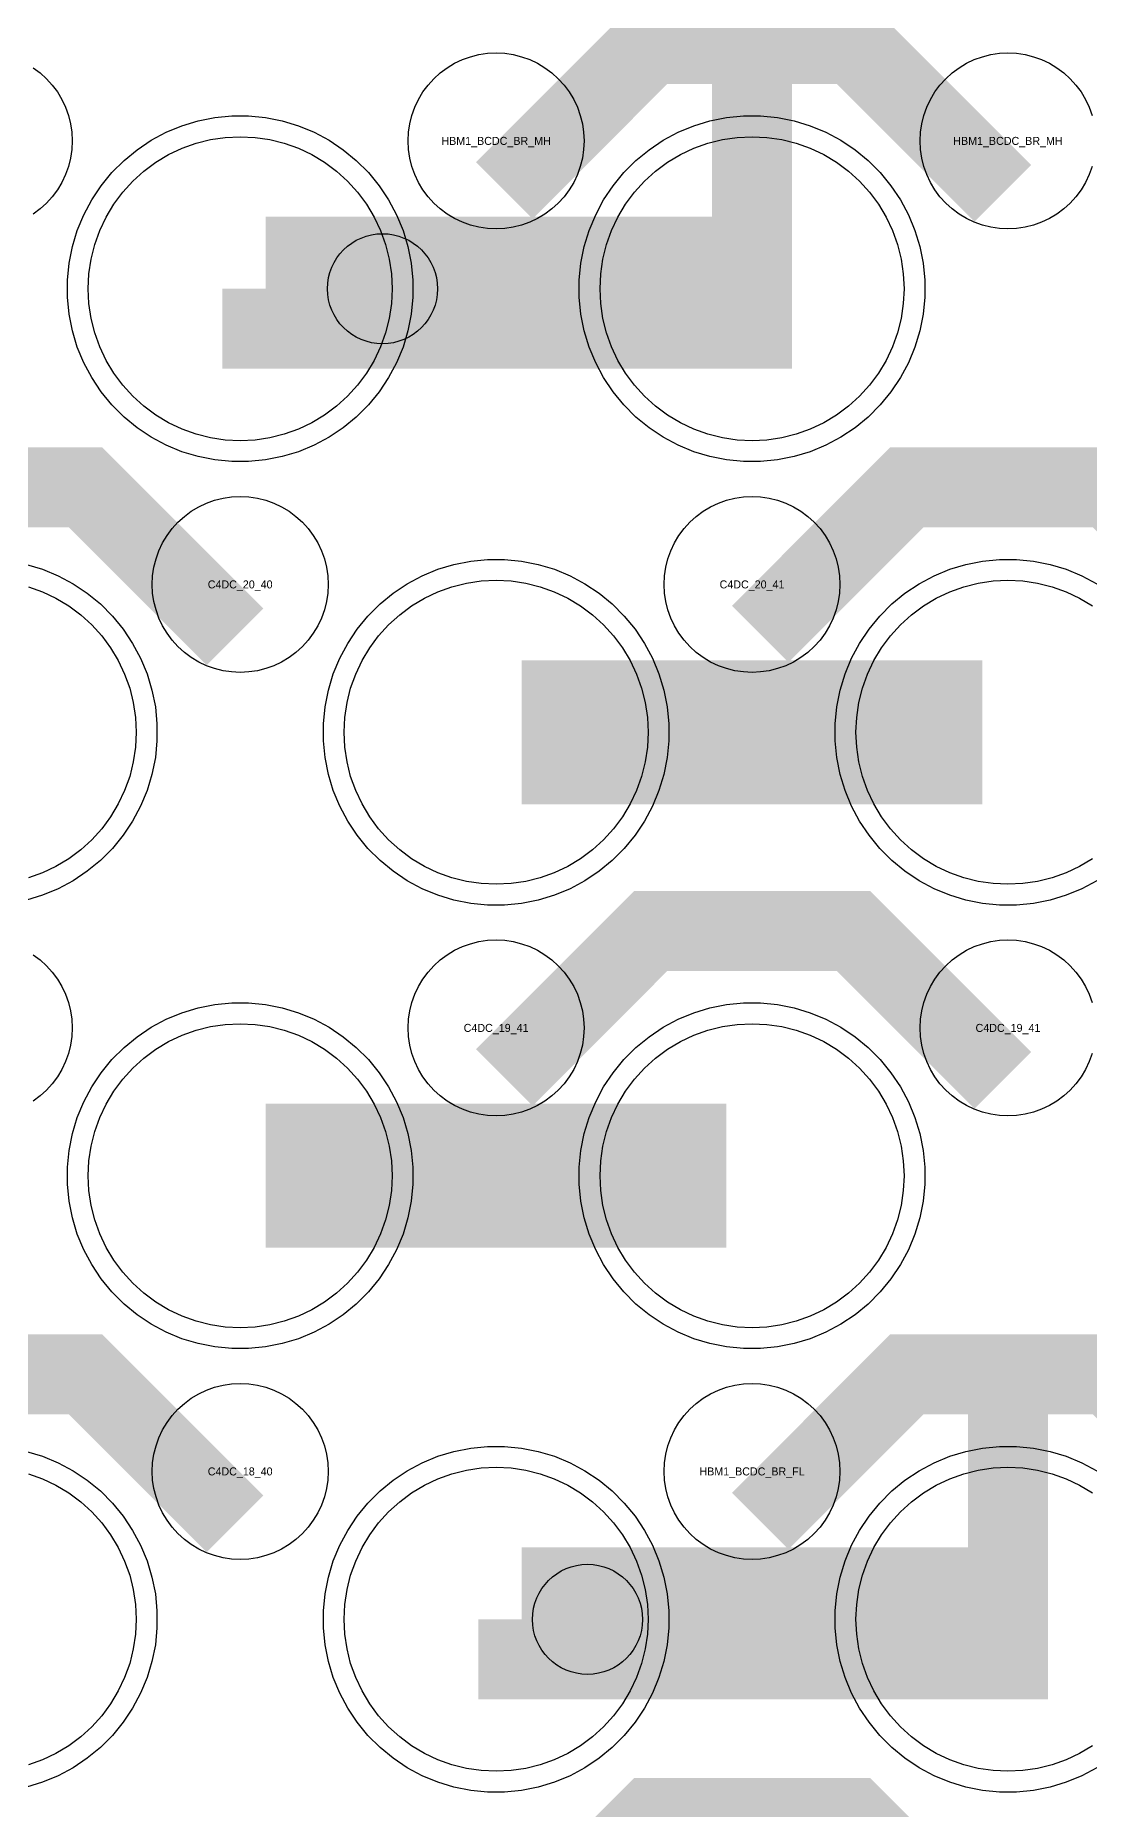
# Model space of a CAD drawing. Extents: x -11880 to 11880, y -14992 to 14992.
# Drawn here: x 976 to 1306, y -12405 to -11851 of the extents above; entities that cross this region are included whole.
import ezdxf
from ezdxf.enums import TextEntityAlignment as Align

# ---------------------------------------------------------------- set-up
doc = ezdxf.new("R2010")
doc.units = 0
doc.header["$MEASUREMENT"] = 0
for name, color, linetype in [('GDS_775_DT_237', 138, 'CONTINUOUS'), ('RDL1_FS', 34, 'CONTINUOUS'), ('RDL_BS', 160, 'CONTINUOUS')]:
    doc.layers.add(name, color=color, linetype=linetype)

msp = doc.modelspace()

# ---------------------------------------------------------------- linework, layer by layer
at = {"layer": 'RDL1_FS'}
for points in [[(1040, -11977.229), (1035.343, -11977), (1030.732, -11976.316), (1026.209, -11975.184), (1021.819, -11973.612), (1017.605, -11971.62), (1013.605, -11969.222), (1009.86, -11966.444), (1006.406, -11963.314), (1003.276, -11959.86), (1000.498, -11956.115), (998.1, -11952.115), (996.108, -11947.901), (994.536, -11943.511), (993.404, -11938.988), (992.72, -11934.377), (992.491, -11929.72), (992.72, -11925.063), (993.404, -11920.452), (994.536, -11915.929), (996.108, -11911.539), (998.1, -11907.325), (1000.498, -11903.325), (1003.276, -11899.58), (1006.406, -11896.126), (1009.86, -11892.996), (1013.605, -11890.218), (1017.605, -11887.82), (1021.819, -11885.828), (1026.209, -11884.256), (1030.732, -11883.124), (1035.343, -11882.44), (1040, -11882.211), (1044.657, -11882.44), (1049.268, -11883.124), (1053.791, -11884.256), (1058.181, -11885.828), (1062.395, -11887.82), (1066.395, -11890.218), (1070.14, -11892.996), (1073.594, -11896.126), (1076.724, -11899.58), (1079.502, -11903.325), (1081.9, -11907.325), (1083.892, -11911.539), (1085.464, -11915.929), (1086.596, -11920.452), (1087.28, -11925.063), (1087.509, -11929.72), (1087.28, -11934.377), (1086.596, -11938.988), (1085.464, -11943.511), (1083.892, -11947.901), (1081.9, -11952.115), (1079.502, -11956.115), (1076.724, -11959.86), (1073.594, -11963.314), (1070.14, -11966.444), (1066.395, -11969.222), (1062.395, -11971.62), (1058.181, -11973.612), (1053.791, -11975.184), (1049.268, -11976.316), (1044.657, -11977)], [(1200, -11977.229), (1195.343, -11977), (1190.732, -11976.316), (1186.209, -11975.184), (1181.819, -11973.612), (1177.605, -11971.62), (1173.605, -11969.222), (1169.86, -11966.444), (1166.406, -11963.314), (1163.276, -11959.86), (1160.498, -11956.115), (1158.1, -11952.115), (1156.108, -11947.901), (1154.536, -11943.511), (1153.404, -11938.988), (1152.72, -11934.377), (1152.491, -11929.72), (1152.72, -11925.063), (1153.404, -11920.452), (1154.536, -11915.929), (1156.108, -11911.539), (1158.1, -11907.325), (1160.498, -11903.325), (1163.276, -11899.58), (1166.406, -11896.126), (1169.86, -11892.996), (1173.605, -11890.218), (1177.605, -11887.82), (1181.819, -11885.828), (1186.209, -11884.256), (1190.732, -11883.124), (1195.343, -11882.44), (1200, -11882.211), (1204.657, -11882.44), (1209.268, -11883.124), (1213.791, -11884.256), (1218.181, -11885.828), (1222.395, -11887.82), (1226.395, -11890.218), (1230.14, -11892.996), (1233.594, -11896.126), (1236.724, -11899.58), (1239.502, -11903.325), (1241.9, -11907.325), (1243.892, -11911.539), (1245.464, -11915.929), (1246.596, -11920.452), (1247.28, -11925.063), (1247.509, -11929.72), (1247.28, -11934.377), (1246.596, -11938.988), (1245.464, -11943.511), (1243.892, -11947.901), (1241.9, -11952.115), (1239.502, -11956.115), (1236.724, -11959.86), (1233.594, -11963.314), (1230.14, -11966.444), (1226.395, -11969.222), (1222.395, -11971.62), (1218.181, -11973.612), (1213.791, -11975.184), (1209.268, -11976.316), (1204.657, -11977)], [(1120, -12115.794), (1115.343, -12115.565), (1110.732, -12114.881), (1106.209, -12113.749), (1101.819, -12112.177), (1097.605, -12110.185), (1093.605, -12107.787), (1089.86, -12105.009), (1086.406, -12101.879), (1083.276, -12098.425), (1080.498, -12094.68), (1078.1, -12090.68), (1076.108, -12086.466), (1074.536, -12082.076), (1073.404, -12077.553), (1072.72, -12072.942), (1072.491, -12068.285), (1072.72, -12063.628), (1073.404, -12059.017), (1074.536, -12054.494), (1076.108, -12050.104), (1078.1, -12045.89), (1080.498, -12041.89), (1083.276, -12038.145), (1086.406, -12034.691), (1089.86, -12031.561), (1093.605, -12028.783), (1097.605, -12026.385), (1101.819, -12024.393), (1106.209, -12022.821), (1110.732, -12021.689), (1115.343, -12021.005), (1120, -12020.776), (1124.657, -12021.005), (1129.268, -12021.689), (1133.791, -12022.821), (1138.181, -12024.393), (1142.395, -12026.385), (1146.395, -12028.783), (1150.14, -12031.561), (1153.594, -12034.691), (1156.724, -12038.145), (1159.502, -12041.89), (1161.9, -12045.89), (1163.892, -12050.104), (1165.464, -12054.494), (1166.596, -12059.017), (1167.28, -12063.628), (1167.509, -12068.285), (1167.28, -12072.942), (1166.596, -12077.553), (1165.464, -12082.076), (1163.892, -12086.466), (1161.9, -12090.68), (1159.502, -12094.68), (1156.724, -12098.425), (1153.594, -12101.879), (1150.14, -12105.009), (1146.395, -12107.787), (1142.395, -12110.185), (1138.181, -12112.177), (1133.791, -12113.749), (1129.268, -12114.881), (1124.657, -12115.565)], [(1040, -12254.354), (1035.343, -12254.125), (1030.732, -12253.441), (1026.209, -12252.309), (1021.819, -12250.737), (1017.605, -12248.745), (1013.605, -12246.347), (1009.86, -12243.569), (1006.406, -12240.439), (1003.276, -12236.985), (1000.498, -12233.24), (998.1, -12229.24), (996.108, -12225.026), (994.536, -12220.636), (993.404, -12216.113), (992.72, -12211.502), (992.491, -12206.845), (992.72, -12202.188), (993.404, -12197.577), (994.536, -12193.054), (996.108, -12188.664), (998.1, -12184.45), (1000.498, -12180.45), (1003.276, -12176.705), (1006.406, -12173.251), (1009.86, -12170.121), (1013.605, -12167.343), (1017.605, -12164.945), (1021.819, -12162.953), (1026.209, -12161.381), (1030.732, -12160.249), (1035.343, -12159.565), (1040, -12159.336), (1044.657, -12159.565), (1049.268, -12160.249), (1053.791, -12161.381), (1058.181, -12162.953), (1062.395, -12164.945), (1066.395, -12167.343), (1070.14, -12170.121), (1073.594, -12173.251), (1076.724, -12176.705), (1079.502, -12180.45), (1081.9, -12184.45), (1083.892, -12188.664), (1085.464, -12193.054), (1086.596, -12197.577), (1087.28, -12202.188), (1087.509, -12206.845), (1087.28, -12211.502), (1086.596, -12216.113), (1085.464, -12220.636), (1083.892, -12225.026), (1081.9, -12229.24), (1079.502, -12233.24), (1076.724, -12236.985), (1073.594, -12240.439), (1070.14, -12243.569), (1066.395, -12246.347), (1062.395, -12248.745), (1058.181, -12250.737), (1053.791, -12252.309), (1049.268, -12253.441), (1044.657, -12254.125)], [(1200, -12254.354), (1195.343, -12254.125), (1190.732, -12253.441), (1186.209, -12252.309), (1181.819, -12250.737), (1177.605, -12248.745), (1173.605, -12246.347), (1169.86, -12243.569), (1166.406, -12240.439), (1163.276, -12236.985), (1160.498, -12233.24), (1158.1, -12229.24), (1156.108, -12225.026), (1154.536, -12220.636), (1153.404, -12216.113), (1152.72, -12211.502), (1152.491, -12206.845), (1152.72, -12202.188), (1153.404, -12197.577), (1154.536, -12193.054), (1156.108, -12188.664), (1158.1, -12184.45), (1160.498, -12180.45), (1163.276, -12176.705), (1166.406, -12173.251), (1169.86, -12170.121), (1173.605, -12167.343), (1177.605, -12164.945), (1181.819, -12162.953), (1186.209, -12161.381), (1190.732, -12160.249), (1195.343, -12159.565), (1200, -12159.336), (1204.657, -12159.565), (1209.268, -12160.249), (1213.791, -12161.381), (1218.181, -12162.953), (1222.395, -12164.945), (1226.395, -12167.343), (1230.14, -12170.121), (1233.594, -12173.251), (1236.724, -12176.705), (1239.502, -12180.45), (1241.9, -12184.45), (1243.892, -12188.664), (1245.464, -12193.054), (1246.596, -12197.577), (1247.28, -12202.188), (1247.509, -12206.845), (1247.28, -12211.502), (1246.596, -12216.113), (1245.464, -12220.636), (1243.892, -12225.026), (1241.9, -12229.24), (1239.502, -12233.24), (1236.724, -12236.985), (1233.594, -12240.439), (1230.14, -12243.569), (1226.395, -12246.347), (1222.395, -12248.745), (1218.181, -12250.737), (1213.791, -12252.309), (1209.268, -12253.441), (1204.657, -12254.125)], [(1120, -12392.919), (1115.343, -12392.69), (1110.732, -12392.006), (1106.209, -12390.874), (1101.819, -12389.302), (1097.605, -12387.31), (1093.605, -12384.912), (1089.86, -12382.134), (1086.406, -12379.004), (1083.276, -12375.55), (1080.498, -12371.805), (1078.1, -12367.805), (1076.108, -12363.591), (1074.536, -12359.201), (1073.404, -12354.678), (1072.72, -12350.067), (1072.491, -12345.41), (1072.72, -12340.753), (1073.404, -12336.142), (1074.536, -12331.619), (1076.108, -12327.229), (1078.1, -12323.015), (1080.498, -12319.015), (1083.276, -12315.27), (1086.406, -12311.816), (1089.86, -12308.686), (1093.605, -12305.908), (1097.605, -12303.51), (1101.819, -12301.518), (1106.209, -12299.946), (1110.732, -12298.814), (1115.343, -12298.13), (1120, -12297.901), (1124.657, -12298.13), (1129.268, -12298.814), (1133.791, -12299.946), (1138.181, -12301.518), (1142.395, -12303.51), (1146.395, -12305.908), (1150.14, -12308.686), (1153.594, -12311.816), (1156.724, -12315.27), (1159.502, -12319.015), (1161.9, -12323.015), (1163.892, -12327.229), (1165.464, -12331.619), (1166.596, -12336.142), (1167.28, -12340.753), (1167.509, -12345.41), (1167.28, -12350.067), (1166.596, -12354.678), (1165.464, -12359.201), (1163.892, -12363.591), (1161.9, -12367.805), (1159.502, -12371.805), (1156.724, -12375.55), (1153.594, -12379.004), (1150.14, -12382.134), (1146.395, -12384.912), (1142.395, -12387.31), (1138.181, -12389.302), (1133.791, -12390.874), (1129.268, -12392.006), (1124.657, -12392.69)]]:
    msp.add_lwpolyline(points, close=True, dxfattribs=at)
for points in [[(1048.002, -11929.72, 45, 45, 0), (1120.002, -11929.72, 45, 45, 0)], [(1120.002, -11929.72, 45, 45, 0), (1192.002, -11929.72, 45, 45, 0)], [(1128.002, -12068.285, 45, 45, 0), (1200.002, -12068.285, 45, 45, 0)], [(1200.002, -12068.285, 45, 45, 0), (1272.002, -12068.285, 45, 45, 0)], [(1048.002, -12206.845, 45, 45, 0), (1120.002, -12206.845, 45, 45, 0)], [(1120.002, -12206.845, 45, 45, 0), (1192.002, -12206.845, 45, 45, 0)], [(1128.002, -12345.41, 45, 45, 0), (1200.002, -12345.41, 45, 45, 0)], [(1200.002, -12345.41, 45, 45, 0), (1272.002, -12345.41, 45, 45, 0)]]:
    msp.add_lwpolyline(points, format="xyseb", dxfattribs=at)
for points in [[(1306.395, -12107.787), (1302.395, -12110.185), (1298.181, -12112.177), (1293.791, -12113.749), (1289.268, -12114.881), (1284.657, -12115.565), (1280, -12115.794), (1275.343, -12115.565), (1270.732, -12114.881), (1266.209, -12113.749), (1261.819, -12112.177), (1257.605, -12110.185), (1253.605, -12107.787), (1249.86, -12105.009), (1246.406, -12101.879), (1243.276, -12098.425), (1240.498, -12094.68), (1238.1, -12090.68), (1236.108, -12086.466), (1234.536, -12082.076), (1233.404, -12077.553), (1232.72, -12072.942), (1232.491, -12068.285), (1232.72, -12063.628), (1233.404, -12059.017), (1234.536, -12054.494), (1236.108, -12050.104), (1238.1, -12045.89), (1240.498, -12041.89), (1243.276, -12038.145), (1246.406, -12034.691), (1249.86, -12031.561), (1253.605, -12028.783), (1257.605, -12026.385), (1261.819, -12024.393), (1266.209, -12022.821), (1270.732, -12021.689), (1275.343, -12021.005), (1280, -12020.776), (1284.657, -12021.005), (1289.268, -12021.689), (1293.791, -12022.821), (1298.181, -12024.393), (1302.395, -12026.385), (1306.395, -12028.783)], [(973.791, -12022.821), (978.181, -12024.393), (982.395, -12026.385), (986.395, -12028.783), (990.14, -12031.561), (993.594, -12034.691), (996.724, -12038.145), (999.502, -12041.89), (1001.9, -12045.89), (1003.892, -12050.104), (1005.464, -12054.494), (1006.596, -12059.017), (1007.28, -12063.628), (1007.509, -12068.285), (1007.28, -12072.942), (1006.596, -12077.553), (1005.464, -12082.076), (1003.892, -12086.466), (1001.9, -12090.68), (999.502, -12094.68), (996.724, -12098.425), (993.594, -12101.879), (990.14, -12105.009), (986.395, -12107.787), (982.395, -12110.185), (978.181, -12112.177), (973.791, -12113.749)], [(1306.395, -12384.912), (1302.395, -12387.31), (1298.181, -12389.302), (1293.791, -12390.874), (1289.268, -12392.006), (1284.657, -12392.69), (1280, -12392.919), (1275.343, -12392.69), (1270.732, -12392.006), (1266.209, -12390.874), (1261.819, -12389.302), (1257.605, -12387.31), (1253.605, -12384.912), (1249.86, -12382.134), (1246.406, -12379.004), (1243.276, -12375.55), (1240.498, -12371.805), (1238.1, -12367.805), (1236.108, -12363.591), (1234.536, -12359.201), (1233.404, -12354.678), (1232.72, -12350.067), (1232.491, -12345.41), (1232.72, -12340.753), (1233.404, -12336.142), (1234.536, -12331.619), (1236.108, -12327.229), (1238.1, -12323.015), (1240.498, -12319.015), (1243.276, -12315.27), (1246.406, -12311.816), (1249.86, -12308.686), (1253.605, -12305.908), (1257.605, -12303.51), (1261.819, -12301.518), (1266.209, -12299.946), (1270.732, -12298.814), (1275.343, -12298.13), (1280, -12297.901), (1284.657, -12298.13), (1289.268, -12298.814), (1293.791, -12299.946), (1298.181, -12301.518), (1302.395, -12303.51), (1306.395, -12305.908)], [(973.791, -12299.946), (978.181, -12301.518), (982.395, -12303.51), (986.395, -12305.908), (990.14, -12308.686), (993.594, -12311.816), (996.724, -12315.27), (999.502, -12319.015), (1001.9, -12323.015), (1003.892, -12327.229), (1005.464, -12331.619), (1006.596, -12336.142), (1007.28, -12340.753), (1007.509, -12345.41), (1007.28, -12350.067), (1006.596, -12354.678), (1005.464, -12359.201), (1003.892, -12363.591), (1001.9, -12367.805), (999.502, -12371.805), (996.724, -12375.55), (993.594, -12379.004), (990.14, -12382.134), (986.395, -12384.912), (982.395, -12387.31), (978.181, -12389.302), (973.791, -12390.874)]]:
    msp.add_lwpolyline(points, dxfattribs=at)
for centre in [(1084.474, -11929.719), (1148.564, -12345.448)]:
    msp.add_circle(centre, 17.2, dxfattribs=at)
at = {"layer": 'RDL_BS'}
for points in [[(1200, -11954.72, 25, 25, 0), (1200, -11840.719, 25, 25, 0)], [(1122.562, -11899.034, 25, 25, 0), (1168.377, -11853.219, 25, 25, 0), (1201.93, -11853.219, 25, 25, 0)], [(1278.401, -11899.933, 25, 25, 0), (1231.687, -11853.219, 25, 25, 0), (1201.929, -11853.219, 25, 25, 0)], [(1034.397, -11942.22, 25, 25, 0), (1212.5, -11942.22, 25, 25, 0)], [(1038.401, -12038.498, 25, 25, 0), (991.687, -11991.784, 25, 25, 0), (961.929, -11991.784, 25, 25, 0)], [(1202.562, -12037.599, 25, 25, 0), (1248.377, -11991.784, 25, 25, 0), (1281.93, -11991.784, 25, 25, 0)], [(1358.401, -12038.498, 25, 25, 0), (1311.687, -11991.784, 25, 25, 0), (1281.929, -11991.784, 25, 25, 0)], [(1122.562, -12176.159, 25, 25, 0), (1168.377, -12130.344, 25, 25, 0), (1201.93, -12130.344, 25, 25, 0)], [(1278.401, -12177.058, 25, 25, 0), (1231.687, -12130.344, 25, 25, 0), (1201.929, -12130.344, 25, 25, 0)], [(1280, -12370.41, 25, 25, 0), (1280, -12256.409, 25, 25, 0)], [(1038.401, -12315.623, 25, 25, 0), (991.687, -12268.909, 25, 25, 0), (961.929, -12268.909, 25, 25, 0)], [(1202.562, -12314.724, 25, 25, 0), (1248.377, -12268.909, 25, 25, 0), (1281.93, -12268.909, 25, 25, 0)], [(1358.401, -12315.623, 25, 25, 0), (1311.687, -12268.909, 25, 25, 0), (1281.929, -12268.909, 25, 25, 0)], [(1114.397, -12357.91, 25, 25, 0), (1292.5, -12357.91, 25, 25, 0)], [(1122.562, -12453.289, 25, 25, 0), (1168.377, -12407.474, 25, 25, 0), (1201.93, -12407.474, 25, 25, 0)], [(1278.401, -12454.188, 25, 25, 0), (1231.687, -12407.474, 25, 25, 0), (1201.929, -12407.474, 25, 25, 0)]]:
    msp.add_lwpolyline(points, format="xyseb", dxfattribs=at)
for points in [[(975.28, -11860.675), (977.443, -11862.278), (979.442, -11864.09), (981.254, -11866.089), (982.857, -11868.252), (984.25, -11870.576), (985.402, -11873.013), (986.309, -11875.548), (986.966, -11878.167), (987.362, -11880.839), (987.494, -11883.532), (987.362, -11886.225), (986.966, -11888.897), (986.309, -11891.516), (985.402, -11894.051), (984.25, -11896.488), (982.857, -11898.812), (981.254, -11900.975), (979.442, -11902.974), (977.443, -11904.786), (975.28, -11906.389)], [(1306.309, -11891.516), (1305.402, -11894.051), (1304.25, -11896.488), (1302.857, -11898.812), (1301.254, -11900.975), (1299.442, -11902.974), (1297.443, -11904.786), (1295.28, -11906.389), (1292.956, -11907.782), (1290.519, -11908.934), (1287.984, -11909.841), (1285.365, -11910.498), (1282.693, -11910.894), (1280, -11911.026), (1277.307, -11910.894), (1274.635, -11910.498), (1272.016, -11909.841), (1269.481, -11908.934), (1267.044, -11907.782), (1264.72, -11906.389), (1262.557, -11904.786), (1260.558, -11902.974), (1258.746, -11900.975), (1257.143, -11898.812), (1255.75, -11896.488), (1254.598, -11894.051), (1253.691, -11891.516), (1253.034, -11888.897), (1252.638, -11886.225), (1252.506, -11883.532), (1252.638, -11880.839), (1253.034, -11878.167), (1253.691, -11875.548), (1254.598, -11873.013), (1255.75, -11870.576), (1257.143, -11868.252), (1258.746, -11866.089), (1260.558, -11864.09), (1262.557, -11862.278), (1264.72, -11860.675), (1267.044, -11859.282), (1269.481, -11858.13), (1272.016, -11857.223), (1274.635, -11856.566), (1277.307, -11856.17), (1280, -11856.038), (1282.693, -11856.17), (1285.365, -11856.566), (1287.984, -11857.223), (1290.519, -11858.13), (1292.956, -11859.282), (1295.28, -11860.675), (1297.443, -11862.278), (1299.442, -11864.09), (1301.254, -11866.089), (1302.857, -11868.252), (1304.25, -11870.576), (1305.402, -11873.013), (1306.309, -11875.548)], [(973.165, -12015.848), (978.205, -12017.379), (983.115, -12019.41), (987.777, -12021.902), (992.191, -12024.849), (996.292, -12028.211), (1000.074, -12031.993), (1003.436, -12036.094), (1006.383, -12040.508), (1008.875, -12045.17), (1010.906, -12050.08), (1012.437, -12055.12), (1013.483, -12060.347), (1014, -12065.641), (1014, -12070.929), (1013.483, -12076.223), (1012.437, -12081.45), (1010.906, -12086.49), (1008.875, -12091.4), (1006.383, -12096.062), (1003.436, -12100.476), (1000.074, -12104.577), (996.292, -12108.359), (992.191, -12111.721), (987.777, -12114.668), (983.115, -12117.16), (978.205, -12119.191), (973.165, -12120.722)], [(1307.777, -12114.668), (1303.115, -12117.16), (1298.205, -12119.191), (1293.165, -12120.722), (1287.938, -12121.768), (1282.644, -12122.285), (1277.356, -12122.285), (1272.062, -12121.768), (1266.835, -12120.722), (1261.795, -12119.191), (1256.885, -12117.16), (1252.223, -12114.668), (1247.809, -12111.721), (1243.708, -12108.359), (1239.926, -12104.577), (1236.564, -12100.476), (1233.617, -12096.062), (1231.125, -12091.4), (1229.094, -12086.49), (1227.563, -12081.45), (1226.517, -12076.223), (1226, -12070.929), (1226, -12065.641), (1226.517, -12060.347), (1227.563, -12055.12), (1229.094, -12050.08), (1231.125, -12045.17), (1233.617, -12040.508), (1236.564, -12036.094), (1239.926, -12031.993), (1243.708, -12028.211), (1247.809, -12024.849), (1252.223, -12021.902), (1256.885, -12019.41), (1261.795, -12017.379), (1266.835, -12015.848), (1272.062, -12014.802), (1277.356, -12014.285), (1282.644, -12014.285), (1287.938, -12014.802), (1293.165, -12015.848), (1298.205, -12017.379), (1303.115, -12019.41), (1307.777, -12021.902)], [(975.28, -12137.8), (977.443, -12139.403), (979.442, -12141.215), (981.254, -12143.214), (982.857, -12145.377), (984.25, -12147.701), (985.402, -12150.138), (986.309, -12152.673), (986.966, -12155.292), (987.362, -12157.964), (987.494, -12160.657), (987.362, -12163.35), (986.966, -12166.022), (986.309, -12168.641), (985.402, -12171.176), (984.25, -12173.613), (982.857, -12175.937), (981.254, -12178.1), (979.442, -12180.099), (977.443, -12181.911), (975.28, -12183.514)], [(1306.309, -12168.641), (1305.402, -12171.176), (1304.25, -12173.613), (1302.857, -12175.937), (1301.254, -12178.1), (1299.442, -12180.099), (1297.443, -12181.911), (1295.28, -12183.514), (1292.956, -12184.907), (1290.519, -12186.059), (1287.984, -12186.966), (1285.365, -12187.623), (1282.693, -12188.019), (1280, -12188.151), (1277.307, -12188.019), (1274.635, -12187.623), (1272.016, -12186.966), (1269.481, -12186.059), (1267.044, -12184.907), (1264.72, -12183.514), (1262.557, -12181.911), (1260.558, -12180.099), (1258.746, -12178.1), (1257.143, -12175.937), (1255.75, -12173.613), (1254.598, -12171.176), (1253.691, -12168.641), (1253.034, -12166.022), (1252.638, -12163.35), (1252.506, -12160.657), (1252.638, -12157.964), (1253.034, -12155.292), (1253.691, -12152.673), (1254.598, -12150.138), (1255.75, -12147.701), (1257.143, -12145.377), (1258.746, -12143.214), (1260.558, -12141.215), (1262.557, -12139.403), (1264.72, -12137.8), (1267.044, -12136.407), (1269.481, -12135.255), (1272.016, -12134.348), (1274.635, -12133.691), (1277.307, -12133.295), (1280, -12133.163), (1282.693, -12133.295), (1285.365, -12133.691), (1287.984, -12134.348), (1290.519, -12135.255), (1292.956, -12136.407), (1295.28, -12137.8), (1297.443, -12139.403), (1299.442, -12141.215), (1301.254, -12143.214), (1302.857, -12145.377), (1304.25, -12147.701), (1305.402, -12150.138), (1306.309, -12152.673)], [(973.165, -12292.973), (978.205, -12294.504), (983.115, -12296.535), (987.777, -12299.027), (992.191, -12301.974), (996.292, -12305.336), (1000.074, -12309.118), (1003.436, -12313.219), (1006.383, -12317.633), (1008.875, -12322.295), (1010.906, -12327.205), (1012.437, -12332.245), (1013.483, -12337.472), (1014, -12342.766), (1014, -12348.054), (1013.483, -12353.348), (1012.437, -12358.575), (1010.906, -12363.615), (1008.875, -12368.525), (1006.383, -12373.187), (1003.436, -12377.601), (1000.074, -12381.702), (996.292, -12385.484), (992.191, -12388.846), (987.777, -12391.793), (983.115, -12394.285), (978.205, -12396.316), (973.165, -12397.847)], [(1307.777, -12391.793), (1303.115, -12394.285), (1298.205, -12396.316), (1293.165, -12397.847), (1287.938, -12398.893), (1282.644, -12399.41), (1277.356, -12399.41), (1272.062, -12398.893), (1266.835, -12397.847), (1261.795, -12396.316), (1256.885, -12394.285), (1252.223, -12391.793), (1247.809, -12388.846), (1243.708, -12385.484), (1239.926, -12381.702), (1236.564, -12377.601), (1233.617, -12373.187), (1231.125, -12368.525), (1229.094, -12363.615), (1227.563, -12358.575), (1226.517, -12353.348), (1226, -12348.054), (1226, -12342.766), (1226.517, -12337.472), (1227.563, -12332.245), (1229.094, -12327.205), (1231.125, -12322.295), (1233.617, -12317.633), (1236.564, -12313.219), (1239.926, -12309.118), (1243.708, -12305.336), (1247.809, -12301.974), (1252.223, -12299.027), (1256.885, -12296.535), (1261.795, -12294.504), (1266.835, -12292.973), (1272.062, -12291.927), (1277.356, -12291.41), (1282.644, -12291.41), (1287.938, -12291.927), (1293.165, -12292.973), (1298.205, -12294.504), (1303.115, -12296.535), (1307.777, -12299.027)]]:
    msp.add_lwpolyline(points, dxfattribs=at)
for points in [[(1120, -11911.026), (1117.307, -11910.894), (1114.635, -11910.498), (1112.016, -11909.841), (1109.481, -11908.934), (1107.044, -11907.782), (1104.72, -11906.389), (1102.557, -11904.786), (1100.558, -11902.974), (1098.746, -11900.975), (1097.143, -11898.812), (1095.75, -11896.488), (1094.598, -11894.051), (1093.691, -11891.516), (1093.034, -11888.897), (1092.638, -11886.225), (1092.506, -11883.532), (1092.638, -11880.839), (1093.034, -11878.167), (1093.691, -11875.548), (1094.598, -11873.013), (1095.75, -11870.576), (1097.143, -11868.252), (1098.746, -11866.089), (1100.558, -11864.09), (1102.557, -11862.278), (1104.72, -11860.675), (1107.044, -11859.282), (1109.481, -11858.13), (1112.016, -11857.223), (1114.635, -11856.566), (1117.307, -11856.17), (1120, -11856.038), (1122.693, -11856.17), (1125.365, -11856.566), (1127.984, -11857.223), (1130.519, -11858.13), (1132.956, -11859.282), (1135.28, -11860.675), (1137.443, -11862.278), (1139.442, -11864.09), (1141.254, -11866.089), (1142.857, -11868.252), (1144.25, -11870.576), (1145.402, -11873.013), (1146.309, -11875.548), (1146.966, -11878.167), (1147.362, -11880.839), (1147.494, -11883.532), (1147.362, -11886.225), (1146.966, -11888.897), (1146.309, -11891.516), (1145.402, -11894.051), (1144.25, -11896.488), (1142.857, -11898.812), (1141.254, -11900.975), (1139.442, -11902.974), (1137.443, -11904.786), (1135.28, -11906.389), (1132.956, -11907.782), (1130.519, -11908.934), (1127.984, -11909.841), (1125.365, -11910.498), (1122.693, -11910.894)], [(1037.356, -11983.72), (1032.062, -11983.203), (1026.835, -11982.157), (1021.795, -11980.626), (1016.885, -11978.595), (1012.223, -11976.103), (1007.809, -11973.156), (1003.708, -11969.794), (999.926, -11966.012), (996.564, -11961.911), (993.617, -11957.497), (991.125, -11952.835), (989.094, -11947.925), (987.563, -11942.885), (986.517, -11937.658), (986, -11932.364), (986, -11927.076), (986.517, -11921.782), (987.563, -11916.555), (989.094, -11911.515), (991.125, -11906.605), (993.617, -11901.943), (996.564, -11897.529), (999.926, -11893.428), (1003.708, -11889.646), (1007.809, -11886.284), (1012.223, -11883.337), (1016.885, -11880.845), (1021.795, -11878.814), (1026.835, -11877.283), (1032.062, -11876.237), (1037.356, -11875.72), (1042.644, -11875.72), (1047.938, -11876.237), (1053.165, -11877.283), (1058.205, -11878.814), (1063.115, -11880.845), (1067.777, -11883.337), (1072.191, -11886.284), (1076.292, -11889.646), (1080.074, -11893.428), (1083.436, -11897.529), (1086.383, -11901.943), (1088.875, -11906.605), (1090.906, -11911.515), (1092.437, -11916.555), (1093.483, -11921.782), (1094, -11927.076), (1094, -11932.364), (1093.483, -11937.658), (1092.437, -11942.885), (1090.906, -11947.925), (1088.875, -11952.835), (1086.383, -11957.497), (1083.436, -11961.911), (1080.074, -11966.012), (1076.292, -11969.794), (1072.191, -11973.156), (1067.777, -11976.103), (1063.115, -11978.595), (1058.205, -11980.626), (1053.165, -11982.157), (1047.938, -11983.203), (1042.644, -11983.72)], [(1197.356, -11983.72), (1192.062, -11983.203), (1186.835, -11982.157), (1181.795, -11980.626), (1176.885, -11978.595), (1172.223, -11976.103), (1167.809, -11973.156), (1163.708, -11969.794), (1159.926, -11966.012), (1156.564, -11961.911), (1153.617, -11957.497), (1151.125, -11952.835), (1149.094, -11947.925), (1147.563, -11942.885), (1146.517, -11937.658), (1146, -11932.364), (1146, -11927.076), (1146.517, -11921.782), (1147.563, -11916.555), (1149.094, -11911.515), (1151.125, -11906.605), (1153.617, -11901.943), (1156.564, -11897.529), (1159.926, -11893.428), (1163.708, -11889.646), (1167.809, -11886.284), (1172.223, -11883.337), (1176.885, -11880.845), (1181.795, -11878.814), (1186.835, -11877.283), (1192.062, -11876.237), (1197.356, -11875.72), (1202.644, -11875.72), (1207.938, -11876.237), (1213.165, -11877.283), (1218.205, -11878.814), (1223.115, -11880.845), (1227.777, -11883.337), (1232.191, -11886.284), (1236.292, -11889.646), (1240.074, -11893.428), (1243.436, -11897.529), (1246.383, -11901.943), (1248.875, -11906.605), (1250.906, -11911.515), (1252.437, -11916.555), (1253.483, -11921.782), (1254, -11927.076), (1254, -11932.364), (1253.483, -11937.658), (1252.437, -11942.885), (1250.906, -11947.925), (1248.875, -11952.835), (1246.383, -11957.497), (1243.436, -11961.911), (1240.074, -11966.012), (1236.292, -11969.794), (1232.191, -11973.156), (1227.777, -11976.103), (1223.115, -11978.595), (1218.205, -11980.626), (1213.165, -11982.157), (1207.938, -11983.203), (1202.644, -11983.72)], [(1040, -12049.591), (1037.307, -12049.459), (1034.635, -12049.063), (1032.016, -12048.406), (1029.481, -12047.499), (1027.044, -12046.347), (1024.72, -12044.954), (1022.557, -12043.351), (1020.558, -12041.539), (1018.746, -12039.54), (1017.143, -12037.377), (1015.75, -12035.053), (1014.598, -12032.616), (1013.691, -12030.081), (1013.034, -12027.462), (1012.638, -12024.79), (1012.506, -12022.097), (1012.638, -12019.404), (1013.034, -12016.732), (1013.691, -12014.113), (1014.598, -12011.578), (1015.75, -12009.141), (1017.143, -12006.817), (1018.746, -12004.654), (1020.558, -12002.655), (1022.557, -12000.843), (1024.72, -11999.24), (1027.044, -11997.847), (1029.481, -11996.695), (1032.016, -11995.788), (1034.635, -11995.131), (1037.307, -11994.735), (1040, -11994.603), (1042.693, -11994.735), (1045.365, -11995.131), (1047.984, -11995.788), (1050.519, -11996.695), (1052.956, -11997.847), (1055.28, -11999.24), (1057.443, -12000.843), (1059.442, -12002.655), (1061.254, -12004.654), (1062.857, -12006.817), (1064.25, -12009.141), (1065.402, -12011.578), (1066.309, -12014.113), (1066.966, -12016.732), (1067.362, -12019.404), (1067.494, -12022.097), (1067.362, -12024.79), (1066.966, -12027.462), (1066.309, -12030.081), (1065.402, -12032.616), (1064.25, -12035.053), (1062.857, -12037.377), (1061.254, -12039.54), (1059.442, -12041.539), (1057.443, -12043.351), (1055.28, -12044.954), (1052.956, -12046.347), (1050.519, -12047.499), (1047.984, -12048.406), (1045.365, -12049.063), (1042.693, -12049.459)], [(1200, -12049.591), (1197.307, -12049.459), (1194.635, -12049.063), (1192.016, -12048.406), (1189.481, -12047.499), (1187.044, -12046.347), (1184.72, -12044.954), (1182.557, -12043.351), (1180.558, -12041.539), (1178.746, -12039.54), (1177.143, -12037.377), (1175.75, -12035.053), (1174.598, -12032.616), (1173.691, -12030.081), (1173.034, -12027.462), (1172.638, -12024.79), (1172.506, -12022.097), (1172.638, -12019.404), (1173.034, -12016.732), (1173.691, -12014.113), (1174.598, -12011.578), (1175.75, -12009.141), (1177.143, -12006.817), (1178.746, -12004.654), (1180.558, -12002.655), (1182.557, -12000.843), (1184.72, -11999.24), (1187.044, -11997.847), (1189.481, -11996.695), (1192.016, -11995.788), (1194.635, -11995.131), (1197.307, -11994.735), (1200, -11994.603), (1202.693, -11994.735), (1205.365, -11995.131), (1207.984, -11995.788), (1210.519, -11996.695), (1212.956, -11997.847), (1215.28, -11999.24), (1217.443, -12000.843), (1219.442, -12002.655), (1221.254, -12004.654), (1222.857, -12006.817), (1224.25, -12009.141), (1225.402, -12011.578), (1226.309, -12014.113), (1226.966, -12016.732), (1227.362, -12019.404), (1227.494, -12022.097), (1227.362, -12024.79), (1226.966, -12027.462), (1226.309, -12030.081), (1225.402, -12032.616), (1224.25, -12035.053), (1222.857, -12037.377), (1221.254, -12039.54), (1219.442, -12041.539), (1217.443, -12043.351), (1215.28, -12044.954), (1212.956, -12046.347), (1210.519, -12047.499), (1207.984, -12048.406), (1205.365, -12049.063), (1202.693, -12049.459)], [(1117.356, -12122.285), (1112.062, -12121.768), (1106.835, -12120.722), (1101.795, -12119.191), (1096.885, -12117.16), (1092.223, -12114.668), (1087.809, -12111.721), (1083.708, -12108.359), (1079.926, -12104.577), (1076.564, -12100.476), (1073.617, -12096.062), (1071.125, -12091.4), (1069.094, -12086.49), (1067.563, -12081.45), (1066.517, -12076.223), (1066, -12070.929), (1066, -12065.641), (1066.517, -12060.347), (1067.563, -12055.12), (1069.094, -12050.08), (1071.125, -12045.17), (1073.617, -12040.508), (1076.564, -12036.094), (1079.926, -12031.993), (1083.708, -12028.211), (1087.809, -12024.849), (1092.223, -12021.902), (1096.885, -12019.41), (1101.795, -12017.379), (1106.835, -12015.848), (1112.062, -12014.802), (1117.356, -12014.285), (1122.644, -12014.285), (1127.938, -12014.802), (1133.165, -12015.848), (1138.205, -12017.379), (1143.115, -12019.41), (1147.777, -12021.902), (1152.191, -12024.849), (1156.292, -12028.211), (1160.074, -12031.993), (1163.436, -12036.094), (1166.383, -12040.508), (1168.875, -12045.17), (1170.906, -12050.08), (1172.437, -12055.12), (1173.483, -12060.347), (1174, -12065.641), (1174, -12070.929), (1173.483, -12076.223), (1172.437, -12081.45), (1170.906, -12086.49), (1168.875, -12091.4), (1166.383, -12096.062), (1163.436, -12100.476), (1160.074, -12104.577), (1156.292, -12108.359), (1152.191, -12111.721), (1147.777, -12114.668), (1143.115, -12117.16), (1138.205, -12119.191), (1133.165, -12120.722), (1127.938, -12121.768), (1122.644, -12122.285)], [(1120, -12188.151), (1117.307, -12188.019), (1114.635, -12187.623), (1112.016, -12186.966), (1109.481, -12186.059), (1107.044, -12184.907), (1104.72, -12183.514), (1102.557, -12181.911), (1100.558, -12180.099), (1098.746, -12178.1), (1097.143, -12175.937), (1095.75, -12173.613), (1094.598, -12171.176), (1093.691, -12168.641), (1093.034, -12166.022), (1092.638, -12163.35), (1092.506, -12160.657), (1092.638, -12157.964), (1093.034, -12155.292), (1093.691, -12152.673), (1094.598, -12150.138), (1095.75, -12147.701), (1097.143, -12145.377), (1098.746, -12143.214), (1100.558, -12141.215), (1102.557, -12139.403), (1104.72, -12137.8), (1107.044, -12136.407), (1109.481, -12135.255), (1112.016, -12134.348), (1114.635, -12133.691), (1117.307, -12133.295), (1120, -12133.163), (1122.693, -12133.295), (1125.365, -12133.691), (1127.984, -12134.348), (1130.519, -12135.255), (1132.956, -12136.407), (1135.28, -12137.8), (1137.443, -12139.403), (1139.442, -12141.215), (1141.254, -12143.214), (1142.857, -12145.377), (1144.25, -12147.701), (1145.402, -12150.138), (1146.309, -12152.673), (1146.966, -12155.292), (1147.362, -12157.964), (1147.494, -12160.657), (1147.362, -12163.35), (1146.966, -12166.022), (1146.309, -12168.641), (1145.402, -12171.176), (1144.25, -12173.613), (1142.857, -12175.937), (1141.254, -12178.1), (1139.442, -12180.099), (1137.443, -12181.911), (1135.28, -12183.514), (1132.956, -12184.907), (1130.519, -12186.059), (1127.984, -12186.966), (1125.365, -12187.623), (1122.693, -12188.019)], [(1037.356, -12260.845), (1032.062, -12260.328), (1026.835, -12259.282), (1021.795, -12257.751), (1016.885, -12255.72), (1012.223, -12253.228), (1007.809, -12250.281), (1003.708, -12246.919), (999.926, -12243.137), (996.564, -12239.036), (993.617, -12234.622), (991.125, -12229.96), (989.094, -12225.05), (987.563, -12220.01), (986.517, -12214.783), (986, -12209.489), (986, -12204.201), (986.517, -12198.907), (987.563, -12193.68), (989.094, -12188.64), (991.125, -12183.73), (993.617, -12179.068), (996.564, -12174.654), (999.926, -12170.553), (1003.708, -12166.771), (1007.809, -12163.409), (1012.223, -12160.462), (1016.885, -12157.97), (1021.795, -12155.939), (1026.835, -12154.408), (1032.062, -12153.362), (1037.356, -12152.845), (1042.644, -12152.845), (1047.938, -12153.362), (1053.165, -12154.408), (1058.205, -12155.939), (1063.115, -12157.97), (1067.777, -12160.462), (1072.191, -12163.409), (1076.292, -12166.771), (1080.074, -12170.553), (1083.436, -12174.654), (1086.383, -12179.068), (1088.875, -12183.73), (1090.906, -12188.64), (1092.437, -12193.68), (1093.483, -12198.907), (1094, -12204.201), (1094, -12209.489), (1093.483, -12214.783), (1092.437, -12220.01), (1090.906, -12225.05), (1088.875, -12229.96), (1086.383, -12234.622), (1083.436, -12239.036), (1080.074, -12243.137), (1076.292, -12246.919), (1072.191, -12250.281), (1067.777, -12253.228), (1063.115, -12255.72), (1058.205, -12257.751), (1053.165, -12259.282), (1047.938, -12260.328), (1042.644, -12260.845)], [(1197.356, -12260.845), (1192.062, -12260.328), (1186.835, -12259.282), (1181.795, -12257.751), (1176.885, -12255.72), (1172.223, -12253.228), (1167.809, -12250.281), (1163.708, -12246.919), (1159.926, -12243.137), (1156.564, -12239.036), (1153.617, -12234.622), (1151.125, -12229.96), (1149.094, -12225.05), (1147.563, -12220.01), (1146.517, -12214.783), (1146, -12209.489), (1146, -12204.201), (1146.517, -12198.907), (1147.563, -12193.68), (1149.094, -12188.64), (1151.125, -12183.73), (1153.617, -12179.068), (1156.564, -12174.654), (1159.926, -12170.553), (1163.708, -12166.771), (1167.809, -12163.409), (1172.223, -12160.462), (1176.885, -12157.97), (1181.795, -12155.939), (1186.835, -12154.408), (1192.062, -12153.362), (1197.356, -12152.845), (1202.644, -12152.845), (1207.938, -12153.362), (1213.165, -12154.408), (1218.205, -12155.939), (1223.115, -12157.97), (1227.777, -12160.462), (1232.191, -12163.409), (1236.292, -12166.771), (1240.074, -12170.553), (1243.436, -12174.654), (1246.383, -12179.068), (1248.875, -12183.73), (1250.906, -12188.64), (1252.437, -12193.68), (1253.483, -12198.907), (1254, -12204.201), (1254, -12209.489), (1253.483, -12214.783), (1252.437, -12220.01), (1250.906, -12225.05), (1248.875, -12229.96), (1246.383, -12234.622), (1243.436, -12239.036), (1240.074, -12243.137), (1236.292, -12246.919), (1232.191, -12250.281), (1227.777, -12253.228), (1223.115, -12255.72), (1218.205, -12257.751), (1213.165, -12259.282), (1207.938, -12260.328), (1202.644, -12260.845)], [(1040, -12326.716), (1037.307, -12326.584), (1034.635, -12326.188), (1032.016, -12325.531), (1029.481, -12324.624), (1027.044, -12323.472), (1024.72, -12322.079), (1022.557, -12320.476), (1020.558, -12318.664), (1018.746, -12316.665), (1017.143, -12314.502), (1015.75, -12312.178), (1014.598, -12309.741), (1013.691, -12307.206), (1013.034, -12304.587), (1012.638, -12301.915), (1012.506, -12299.222), (1012.638, -12296.529), (1013.034, -12293.857), (1013.691, -12291.238), (1014.598, -12288.703), (1015.75, -12286.266), (1017.143, -12283.942), (1018.746, -12281.779), (1020.558, -12279.78), (1022.557, -12277.968), (1024.72, -12276.365), (1027.044, -12274.972), (1029.481, -12273.82), (1032.016, -12272.913), (1034.635, -12272.256), (1037.307, -12271.86), (1040, -12271.728), (1042.693, -12271.86), (1045.365, -12272.256), (1047.984, -12272.913), (1050.519, -12273.82), (1052.956, -12274.972), (1055.28, -12276.365), (1057.443, -12277.968), (1059.442, -12279.78), (1061.254, -12281.779), (1062.857, -12283.942), (1064.25, -12286.266), (1065.402, -12288.703), (1066.309, -12291.238), (1066.966, -12293.857), (1067.362, -12296.529), (1067.494, -12299.222), (1067.362, -12301.915), (1066.966, -12304.587), (1066.309, -12307.206), (1065.402, -12309.741), (1064.25, -12312.178), (1062.857, -12314.502), (1061.254, -12316.665), (1059.442, -12318.664), (1057.443, -12320.476), (1055.28, -12322.079), (1052.956, -12323.472), (1050.519, -12324.624), (1047.984, -12325.531), (1045.365, -12326.188), (1042.693, -12326.584)], [(1200, -12326.716), (1197.307, -12326.584), (1194.635, -12326.188), (1192.016, -12325.531), (1189.481, -12324.624), (1187.044, -12323.472), (1184.72, -12322.079), (1182.557, -12320.476), (1180.558, -12318.664), (1178.746, -12316.665), (1177.143, -12314.502), (1175.75, -12312.178), (1174.598, -12309.741), (1173.691, -12307.206), (1173.034, -12304.587), (1172.638, -12301.915), (1172.506, -12299.222), (1172.638, -12296.529), (1173.034, -12293.857), (1173.691, -12291.238), (1174.598, -12288.703), (1175.75, -12286.266), (1177.143, -12283.942), (1178.746, -12281.779), (1180.558, -12279.78), (1182.557, -12277.968), (1184.72, -12276.365), (1187.044, -12274.972), (1189.481, -12273.82), (1192.016, -12272.913), (1194.635, -12272.256), (1197.307, -12271.86), (1200, -12271.728), (1202.693, -12271.86), (1205.365, -12272.256), (1207.984, -12272.913), (1210.519, -12273.82), (1212.956, -12274.972), (1215.28, -12276.365), (1217.443, -12277.968), (1219.442, -12279.78), (1221.254, -12281.779), (1222.857, -12283.942), (1224.25, -12286.266), (1225.402, -12288.703), (1226.309, -12291.238), (1226.966, -12293.857), (1227.362, -12296.529), (1227.494, -12299.222), (1227.362, -12301.915), (1226.966, -12304.587), (1226.309, -12307.206), (1225.402, -12309.741), (1224.25, -12312.178), (1222.857, -12314.502), (1221.254, -12316.665), (1219.442, -12318.664), (1217.443, -12320.476), (1215.28, -12322.079), (1212.956, -12323.472), (1210.519, -12324.624), (1207.984, -12325.531), (1205.365, -12326.188), (1202.693, -12326.584)], [(1117.356, -12399.41), (1112.062, -12398.893), (1106.835, -12397.847), (1101.795, -12396.316), (1096.885, -12394.285), (1092.223, -12391.793), (1087.809, -12388.846), (1083.708, -12385.484), (1079.926, -12381.702), (1076.564, -12377.601), (1073.617, -12373.187), (1071.125, -12368.525), (1069.094, -12363.615), (1067.563, -12358.575), (1066.517, -12353.348), (1066, -12348.054), (1066, -12342.766), (1066.517, -12337.472), (1067.563, -12332.245), (1069.094, -12327.205), (1071.125, -12322.295), (1073.617, -12317.633), (1076.564, -12313.219), (1079.926, -12309.118), (1083.708, -12305.336), (1087.809, -12301.974), (1092.223, -12299.027), (1096.885, -12296.535), (1101.795, -12294.504), (1106.835, -12292.973), (1112.062, -12291.927), (1117.356, -12291.41), (1122.644, -12291.41), (1127.938, -12291.927), (1133.165, -12292.973), (1138.205, -12294.504), (1143.115, -12296.535), (1147.777, -12299.027), (1152.191, -12301.974), (1156.292, -12305.336), (1160.074, -12309.118), (1163.436, -12313.219), (1166.383, -12317.633), (1168.875, -12322.295), (1170.906, -12327.205), (1172.437, -12332.245), (1173.483, -12337.472), (1174, -12342.766), (1174, -12348.054), (1173.483, -12353.348), (1172.437, -12358.575), (1170.906, -12363.615), (1168.875, -12368.525), (1166.383, -12373.187), (1163.436, -12377.601), (1160.074, -12381.702), (1156.292, -12385.484), (1152.191, -12388.846), (1147.777, -12391.793), (1143.115, -12394.285), (1138.205, -12396.316), (1133.165, -12397.847), (1127.938, -12398.893), (1122.644, -12399.41)]]:
    msp.add_lwpolyline(points, close=True, dxfattribs=at)

# ---------------------------------------------------------------- texts
at = {"layer": 'GDS_775_DT_237'}
for s, p in [('HBM1_BCDC_BR_MH', (1120, -11883.532)), ('HBM1_BCDC_BR_MH', (1120, -11883.532)), ('HBM1_BCDC_BR_MH', (1280, -11883.532)), ('HBM1_BCDC_BR_MH', (1280, -11883.532)), ('C4DC_20_40', (1040, -12022.097)), ('C4DC_20_40', (1040, -12022.097)), ('C4DC_20_41', (1200, -12022.097)), ('C4DC_20_41', (1200, -12022.097)), ('C4DC_19_41', (1120, -12160.657)), ('C4DC_19_41', (1120, -12160.657)), ('C4DC_19_41', (1280, -12160.657)), ('C4DC_19_41', (1280, -12160.657)), ('C4DC_18_40', (1040, -12299.222)), ('C4DC_18_40', (1040, -12299.222)), ('HBM1_BCDC_BR_FL', (1200, -12299.222)), ('HBM1_BCDC_BR_FL', (1200, -12299.222))]:
    msp.add_text(s, height=2.5, dxfattribs=at).set_placement(p, align=Align.MIDDLE_CENTER)

doc.saveas('drawing.dxf')
